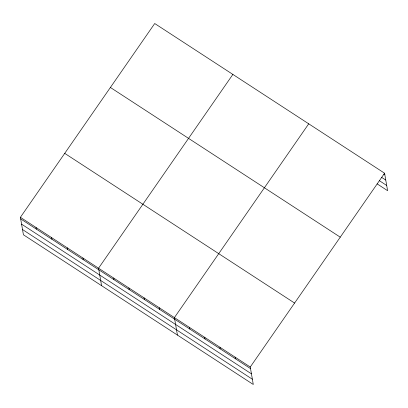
<?xml version="1.0" encoding="UTF-8"?>
<svg xmlns="http://www.w3.org/2000/svg" width="408" height="408" viewBox="0 0 408 408"><rect width="100%" height="100%" fill="white"/><g stroke="black" fill="none" stroke-linecap="round" stroke-linejoin="round"><path stroke-width="0.61" d="M384.581 173.221L250.262 367.011L253.281 384.479L23.419 234.779L20.4 217.311L154.719 23.521L384.581 173.221L387.6 190.689L377.135 183.875M232.871 74.419L98.552 268.209L101.572 285.676M308.728 123.818L174.41 317.608L177.424 335.08M383.811 174.139L384.856 174.818M381.577 177.332L385.764 180.055M379.374 180.683L386.697 185.451M110.395 87.47L340.257 237.17M64.724 153.357L294.591 303.062M20.4 217.311L250.262 367.011M20.675 218.907L250.537 368.608M21.583 224.145L251.445 373.845M22.511 229.541L252.379 379.241M235.095 357.133L235.37 358.729M219.922 347.249L220.198 348.85M204.75 337.37L205.025 338.966M189.577 327.491L189.858 329.088M159.237 307.729L159.513 309.33M144.065 297.85L144.34 299.447M128.897 287.971L129.173 289.568M113.725 278.088L114 279.689M82.921 258.029L83.201 259.626M67.294 247.85L67.57 249.446M51.663 237.67L51.938 239.266M36.032 227.491L36.307 229.087"/></g></svg>
